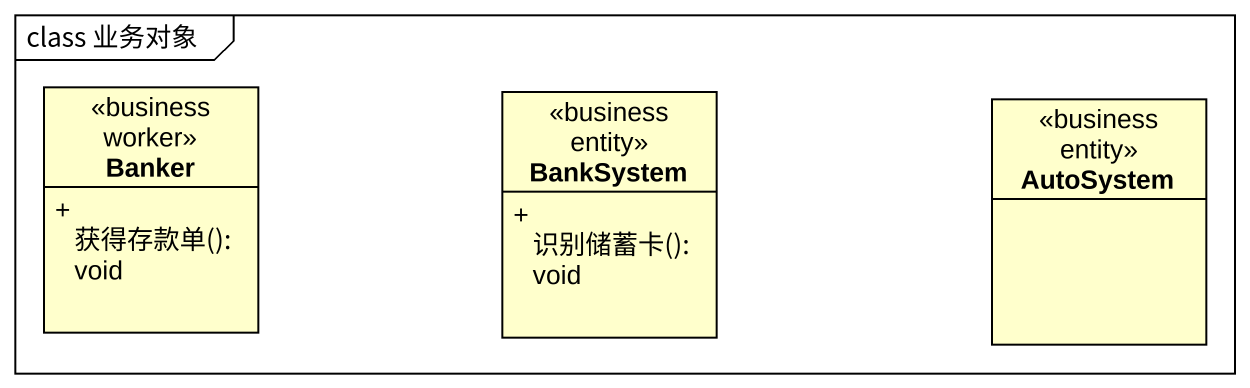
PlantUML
@startuml
mainframe class 业务对象
hide circle
hide empty members
skinparam classAttributeIconSize 0
class Banker <<business worker>> {
  + 获得存款单(): void
}
class BankSystem <<business entity>> {
  + 识别储蓄卡(): void
}
class AutoSystem <<business entity>>
@enduml
